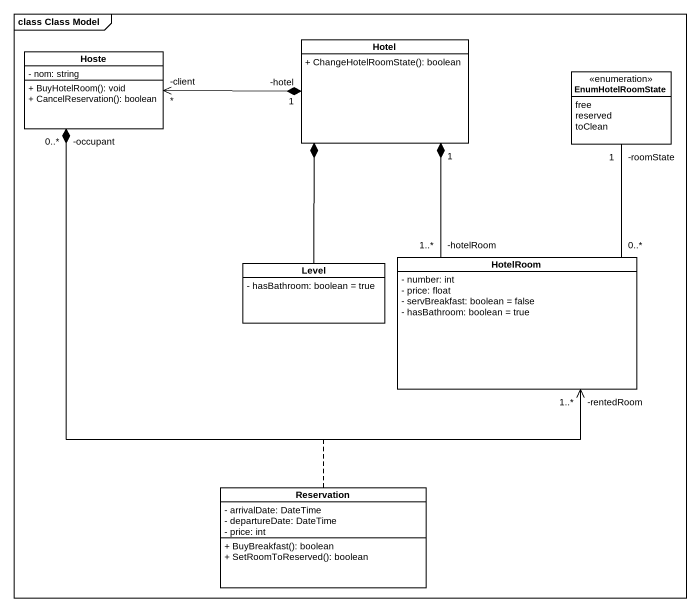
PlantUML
@startuml
mainframe class Class Model
hide circle
hide empty members
skinparam classAttributeIconSize 0
class Hoste {
  - nom: string
  + BuyHotelRoom(): void
  + CancelReservation(): boolean
}
class Hotel {
  + ChangeHotelRoomState(): boolean
}
enum EnumHotelRoomState {
  free
  reserved
  toClean
}
class HotelRoom {
  - number: int
  - price: float
  - servBreakfast: boolean = false
  - hasBathroom: boolean = true
}
class Level {
  - hasBathroom: boolean = true
}
class Reservation {
  - arrivalDate: DateTime
  - departureDate: DateTime
  - price: int
  + BuyBreakfast(): boolean
  + SetRoomToReserved(): boolean
}
Hoste "-client\n*" <-right-* "-hotel\n1" Hotel
Hoste "-occupant\n0..*" *-right-> "-rentedRoom\n1..*" HotelRoom
(Hoste, HotelRoom) .. Reservation
HotelRoom "-hotelRoom\n1..*" -up-* "1" Hotel
HotelRoom "0..*" -up- "-roomState\n1" EnumHotelRoomState
Level -up-* Hotel
@enduml
